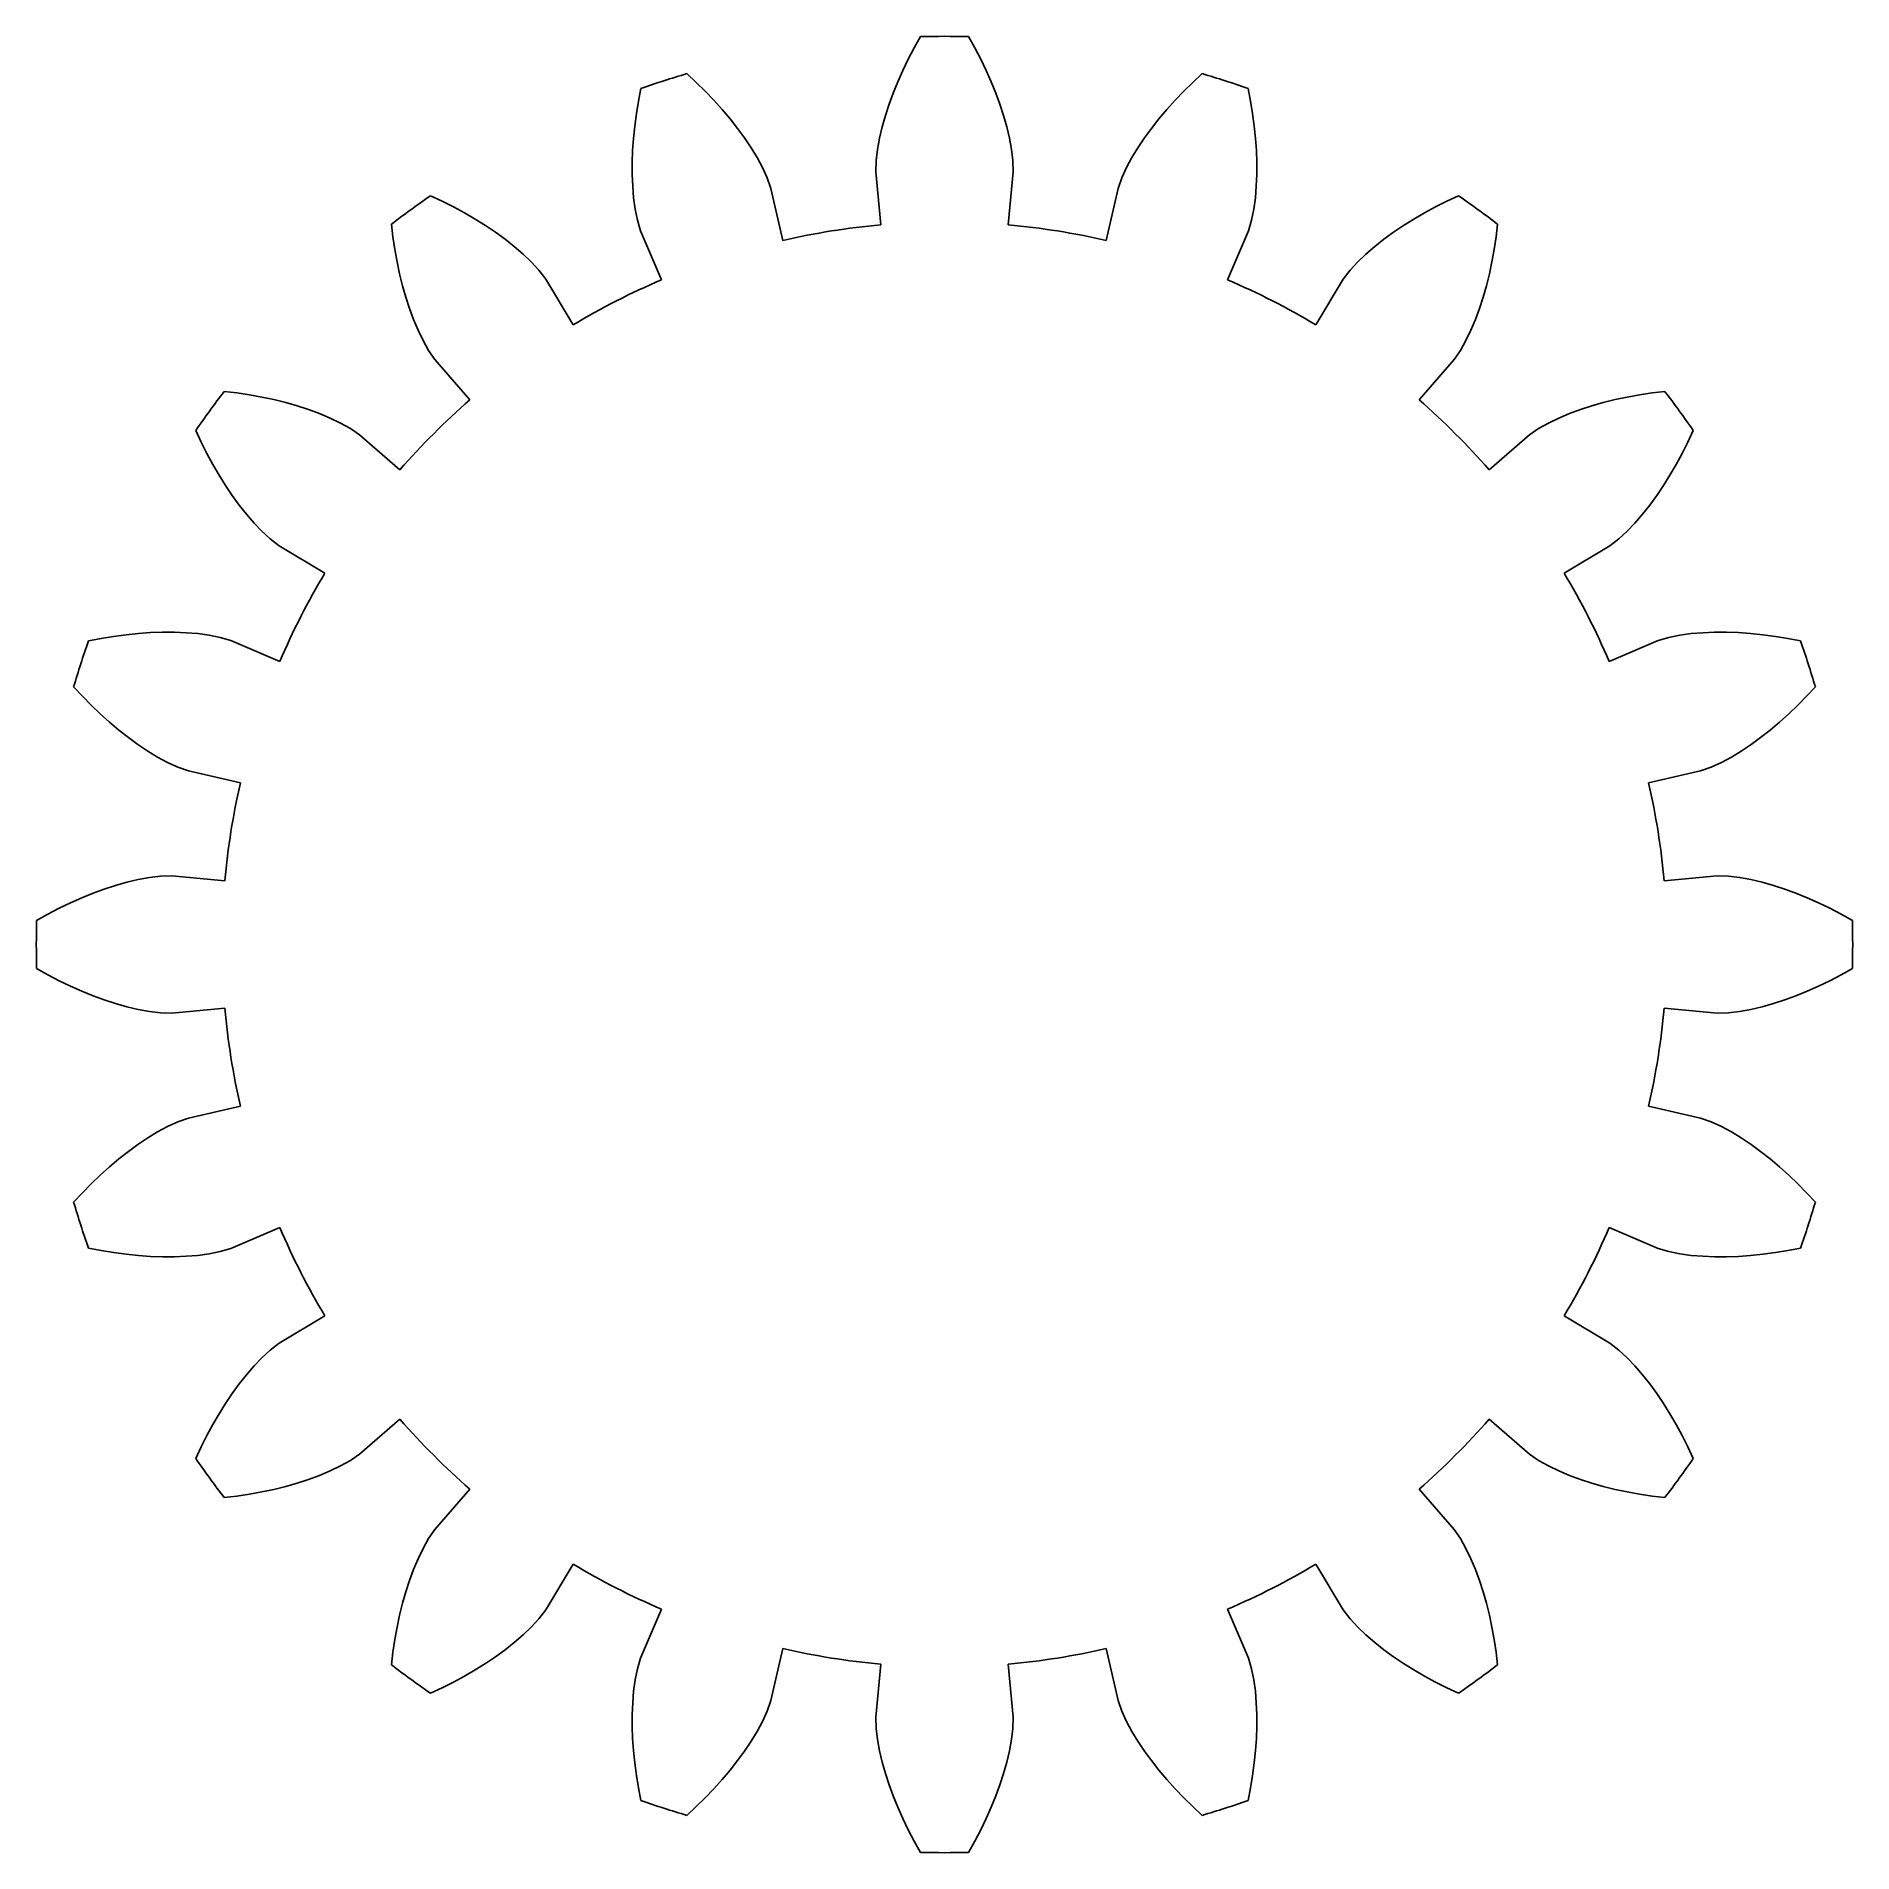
# Model space of a CAD drawing. Extents: x -11 to 11, y -11 to 11.
import ezdxf

# ---------------------------------------------------------------- set-up
doc = ezdxf.new("R2010")
doc.units = 0

msp = doc.modelspace()

# ---------------------------------------------------------------- linework, layer by layer
at = {"layer": 'PERFIL'}
for p, q in [((-0.367774, 10.860185), (-0.43839, 10.723864)), ((-0.292406, 10.996113), (-0.367774, 10.860185)), ((0.367774, 10.860185), (0.292406, 10.996113)), ((0.43839, 10.723864), (0.367774, 10.860185)), ((-0.504139, 10.587235), (-0.564886, 10.450386)), ((-0.43839, 10.723864), (-0.504139, 10.587235)), ((0.504139, 10.587235), (0.43839, 10.723864)), ((0.564886, 10.450386), (0.504139, 10.587235)), ((-3.67608, 10.367567), (-3.705756, 10.215001)), ((-3.006208, 10.442298), (-3.119892, 10.548283)), ((-2.896923, 10.334471), (-3.006208, 10.442298)), ((-0.564886, 10.450386), (-0.620464, 10.313406)), ((0.620464, 10.313406), (0.564886, 10.450386)), ((3.006208, 10.442298), (2.896923, 10.334471)), ((3.119892, 10.548283), (3.006208, 10.442298)), ((3.705756, 10.215001), (3.67608, 10.367567)), ((-3.705756, 10.215001), (-3.73079, 10.063531)), ((-2.792171, 10.224847), (-2.896923, 10.334471)), ((-2.692109, 10.113467), (-2.792171, 10.224847)), ((-0.670668, 10.176387), (-0.715231, 10.039429)), ((-0.620464, 10.313406), (-0.670668, 10.176387)), ((0.670668, 10.176387), (0.620464, 10.313406)), ((0.715231, 10.039429), (0.670668, 10.176387)), ((2.792171, 10.224847), (2.692109, 10.113467)), ((2.896923, 10.334471), (2.792171, 10.224847)), ((3.73079, 10.063531), (3.705756, 10.215001)), ((-3.7511, 9.913272), (-3.766585, 9.764348)), ((-3.73079, 10.063531), (-3.7511, 9.913272)), ((-2.596921, 10.000366), (-2.692109, 10.113467)), ((-2.506833, 9.885567), (-2.596921, 10.000366)), ((-0.753797, 9.902636), (-0.785862, 9.766127)), ((-0.715231, 10.039429), (-0.753797, 9.902636)), ((0.753797, 9.902636), (0.715231, 10.039429)), ((0.785862, 9.766127), (0.753797, 9.902636)), ((2.596921, 10.000366), (2.506833, 9.885567)), ((2.692109, 10.113467), (2.596921, 10.000366)), ((3.7511, 9.913272), (3.73079, 10.063531)), ((3.766585, 9.764348), (3.7511, 9.913272)), ((-3.766585, 9.764348), (-3.777114, 9.616898)), ((-2.422129, 9.769083), (-2.506833, 9.885567)), ((-2.343179, 9.650902), (-2.422129, 9.769083)), ((-0.785862, 9.766127), (-0.810646, 9.630046)), ((0.810646, 9.630046), (0.785862, 9.766127)), ((2.422129, 9.769083), (2.343179, 9.650902)), ((2.506833, 9.885567), (2.422129, 9.769083)), ((3.777114, 9.616898), (3.766585, 9.764348)), ((-3.78252, 9.471071), (-3.782579, 9.327045)), ((-3.777114, 9.616898), (-3.78252, 9.471071)), ((-2.2705, 9.530984), (-2.343179, 9.650902)), ((-2.204878, 9.409221), (-2.2705, 9.530984)), ((-0.826744, 9.494589), (-0.830021, 9.360197)), ((-0.810646, 9.630046), (-0.826744, 9.494589)), ((0.826744, 9.494589), (0.810646, 9.630046)), ((0.830021, 9.360197), (0.826744, 9.494589)), ((2.2705, 9.530984), (2.204878, 9.409221)), ((2.343179, 9.650902), (2.2705, 9.530984)), ((3.78252, 9.471071), (3.777114, 9.616898)), ((3.782579, 9.327045), (3.78252, 9.471071)), ((-3.782579, 9.327045), (-3.776987, 9.18503)), ((-2.147709, 9.285369), (-2.204878, 9.409221)), ((-2.103064, 9.158567), (-2.147709, 9.285369)), ((-0.830021, 9.360197), (-0.772878, 8.715799)), ((0.772878, 8.715799), (0.830021, 9.360197)), ((2.147709, 9.285369), (2.103064, 9.158567)), ((2.204878, 9.409221), (2.147709, 9.285369)), ((3.776987, 9.18503), (3.782579, 9.327045)), ((-6.085921, 9.002247), (-6.226792, 9.067914)), ((-3.776987, 9.18503), (-3.765298, 9.045294)), ((-3.765298, 9.045294), (-3.746818, 8.908214)), ((-1.958279, 8.52805), (-2.103064, 9.158567)), ((2.103064, 9.158567), (1.958279, 8.52805)), ((3.746818, 8.908214), (3.765298, 9.045294)), ((3.765298, 9.045294), (3.776987, 9.18503)), ((6.226792, 9.067914), (6.085921, 9.002247)), ((-5.948664, 8.933468), (-6.085921, 9.002247)), ((-5.815164, 8.861579), (-5.948664, 8.933468)), ((-5.685581, 8.786571), (-5.815164, 8.861579)), ((-3.746818, 8.908214), (-3.72027, 8.774413)), ((3.72027, 8.774413), (3.746818, 8.908214)), ((5.815164, 8.861579), (5.685581, 8.786571)), ((5.948664, 8.933468), (5.815164, 8.861579)), ((6.085921, 9.002247), (5.948664, 8.933468)), ((-6.699914, 8.724171), (-6.680992, 8.569902)), ((-5.560102, 8.70842), (-5.685581, 8.786571)), ((-5.438948, 8.627079), (-5.560102, 8.70842)), ((-5.322394, 8.542471), (-5.438948, 8.627079)), ((-3.72027, 8.774413), (-3.681856, 8.645586)), ((-3.681856, 8.645586), (-3.428381, 8.050385)), ((3.428381, 8.050385), (3.681856, 8.645586)), ((3.681856, 8.645586), (3.72027, 8.774413)), ((5.438948, 8.627079), (5.322394, 8.542471)), ((5.560102, 8.70842), (5.438948, 8.627079)), ((5.685581, 8.786571), (5.560102, 8.70842)), ((6.680992, 8.569902), (6.699914, 8.724171)), ((-6.680992, 8.569902), (-6.657994, 8.418109)), ((-6.657994, 8.418109), (-6.630878, 8.268928)), ((-5.210788, 8.454472), (-5.322394, 8.542471)), ((-5.10461, 8.362881), (-5.210788, 8.454472)), ((-5.004573, 8.267356), (-5.10461, 8.362881)), ((5.10461, 8.362881), (5.004573, 8.267356)), ((5.210788, 8.454472), (5.10461, 8.362881)), ((5.322394, 8.542471), (5.210788, 8.454472)), ((6.630878, 8.268928), (6.657994, 8.418109)), ((6.657994, 8.418109), (6.680992, 8.569902)), ((-6.630878, 8.268928), (-6.599585, 8.122508)), ((-4.911929, 8.167232), (-5.004573, 8.267356)), ((-4.830285, 8.060432), (-4.911929, 8.167232)), ((4.911929, 8.167232), (4.830285, 8.060432)), ((5.004573, 8.267356), (4.911929, 8.167232)), ((6.599585, 8.122508), (6.630878, 8.268928)), ((-6.599585, 8.122508), (-6.564034, 7.979021)), ((-6.564034, 7.979021), (-6.524112, 7.838661)), ((-4.497747, 7.505516), (-4.830285, 8.060432)), ((4.830285, 8.060432), (4.497747, 7.505516)), ((6.524112, 7.838661), (6.564034, 7.979021)), ((6.564034, 7.979021), (6.599585, 8.122508)), ((-6.524112, 7.838661), (-6.479662, 7.701666)), ((-6.479662, 7.701666), (-6.430458, 7.56833)), ((6.430458, 7.56833), (6.479662, 7.701666)), ((6.479662, 7.701666), (6.524112, 7.838661)), ((-6.430458, 7.56833), (-6.376161, 7.439045)), ((6.376161, 7.439045), (6.430458, 7.56833)), ((-6.376161, 7.439045), (-6.316225, 7.314385)), ((-6.316225, 7.314385), (-6.24963, 7.195336)), ((6.24963, 7.195336), (6.316225, 7.314385)), ((6.316225, 7.314385), (6.376161, 7.439045)), ((-6.24963, 7.195336), (-6.173286, 7.084685)), ((-6.173286, 7.084685), (-5.74829, 6.596943)), ((5.74829, 6.596943), (6.173286, 7.084685)), ((6.173286, 7.084685), (6.24963, 7.195336)), ((-8.569902, 6.680992), (-8.724171, 6.699914)), ((-8.418109, 6.657994), (-8.569902, 6.680992)), ((-8.268928, 6.630878), (-8.418109, 6.657994)), ((-8.122508, 6.599585), (-8.268928, 6.630878)), ((8.268928, 6.630878), (8.122508, 6.599585)), ((8.418109, 6.657994), (8.268928, 6.630878)), ((8.569902, 6.680992), (8.418109, 6.657994)), ((8.724171, 6.699914), (8.569902, 6.680992)), ((-7.979021, 6.564034), (-8.122508, 6.599585)), ((-7.838661, 6.524112), (-7.979021, 6.564034)), ((-7.701666, 6.479662), (-7.838661, 6.524112)), ((-7.56833, 6.430458), (-7.701666, 6.479662)), ((-7.439045, 6.376161), (-7.56833, 6.430458)), ((7.56833, 6.430458), (7.439045, 6.376161)), ((7.701666, 6.479662), (7.56833, 6.430458)), ((7.838661, 6.524112), (7.701666, 6.479662)), ((7.979021, 6.564034), (7.838661, 6.524112)), ((8.122508, 6.599585), (7.979021, 6.564034)), ((-9.067914, 6.226792), (-9.002247, 6.085921)), ((-7.314385, 6.316225), (-7.439045, 6.376161)), ((-7.195336, 6.24963), (-7.314385, 6.316225)), ((-7.084685, 6.173286), (-7.195336, 6.24963)), ((-6.596943, 5.74829), (-7.084685, 6.173286)), ((7.084685, 6.173286), (6.596943, 5.74829)), ((7.195336, 6.24963), (7.084685, 6.173286)), ((7.314385, 6.316225), (7.195336, 6.24963)), ((7.439045, 6.376161), (7.314385, 6.316225)), ((9.002247, 6.085921), (9.067914, 6.226792)), ((-9.002247, 6.085921), (-8.933468, 5.948664)), ((-8.933468, 5.948664), (-8.861579, 5.815164)), ((8.861579, 5.815164), (8.933468, 5.948664)), ((8.933468, 5.948664), (9.002247, 6.085921)), ((-8.861579, 5.815164), (-8.786571, 5.685581)), ((8.786571, 5.685581), (8.861579, 5.815164)), ((-8.786571, 5.685581), (-8.70842, 5.560102)), ((-8.70842, 5.560102), (-8.627079, 5.438948)), ((8.627079, 5.438948), (8.70842, 5.560102)), ((8.70842, 5.560102), (8.786571, 5.685581)), ((-8.627079, 5.438948), (-8.542471, 5.322394)), ((-8.542471, 5.322394), (-8.454472, 5.210788)), ((8.454472, 5.210788), (8.542471, 5.322394)), ((8.542471, 5.322394), (8.627079, 5.438948)), ((-8.454472, 5.210788), (-8.362881, 5.10461)), ((-8.362881, 5.10461), (-8.267356, 5.004573)), ((8.267356, 5.004573), (8.362881, 5.10461)), ((8.362881, 5.10461), (8.454472, 5.210788)), ((-8.267356, 5.004573), (-8.167232, 4.911929)), ((-8.167232, 4.911929), (-8.060432, 4.830285)), ((8.060432, 4.830285), (8.167232, 4.911929)), ((8.167232, 4.911929), (8.267356, 5.004573)), ((-8.060432, 4.830285), (-7.505516, 4.497747)), ((7.505516, 4.497747), (8.060432, 4.830285)), ((-9.913272, 3.7511), (-10.063531, 3.73079)), ((-9.764348, 3.766585), (-9.913272, 3.7511)), ((-9.616898, 3.777114), (-9.764348, 3.766585)), ((-9.471071, 3.78252), (-9.616898, 3.777114)), ((-9.327045, 3.782579), (-9.471071, 3.78252)), ((-9.18503, 3.776987), (-9.327045, 3.782579)), ((-9.045294, 3.765298), (-9.18503, 3.776987)), ((-8.908214, 3.746818), (-9.045294, 3.765298)), ((-8.774413, 3.72027), (-8.908214, 3.746818)), ((8.908214, 3.746818), (8.774413, 3.72027)), ((9.045294, 3.765298), (8.908214, 3.746818)), ((9.18503, 3.776987), (9.045294, 3.765298)), ((9.327045, 3.782579), (9.18503, 3.776987)), ((9.471071, 3.78252), (9.327045, 3.782579)), ((9.616898, 3.777114), (9.471071, 3.78252)), ((9.764348, 3.766585), (9.616898, 3.777114)), ((9.913272, 3.7511), (9.764348, 3.766585)), ((10.063531, 3.73079), (9.913272, 3.7511)), ((-10.215001, 3.705756), (-10.367567, 3.67608)), ((-10.063531, 3.73079), (-10.215001, 3.705756)), ((-8.645586, 3.681856), (-8.774413, 3.72027)), ((-8.050385, 3.428381), (-8.645586, 3.681856)), ((8.645586, 3.681856), (8.050385, 3.428381)), ((8.774413, 3.72027), (8.645586, 3.681856)), ((10.215001, 3.705756), (10.063531, 3.73079)), ((10.367567, 3.67608), (10.215001, 3.705756)), ((-10.548283, 3.119892), (-10.442298, 3.006208)), ((10.442298, 3.006208), (10.548283, 3.119892)), ((-10.442298, 3.006208), (-10.334471, 2.896923)), ((-10.334471, 2.896923), (-10.224847, 2.792171)), ((10.224847, 2.792171), (10.334471, 2.896923)), ((10.334471, 2.896923), (10.442298, 3.006208)), ((-10.224847, 2.792171), (-10.113467, 2.692109)), ((-10.113467, 2.692109), (-10.000366, 2.596921)), ((10.000366, 2.596921), (10.113467, 2.692109)), ((10.113467, 2.692109), (10.224847, 2.792171)), ((-10.000366, 2.596921), (-9.885567, 2.506833)), ((-9.885567, 2.506833), (-9.769083, 2.422129)), ((-9.769083, 2.422129), (-9.650902, 2.343179)), ((9.650902, 2.343179), (9.769083, 2.422129)), ((9.769083, 2.422129), (9.885567, 2.506833)), ((9.885567, 2.506833), (10.000366, 2.596921)), ((-9.650902, 2.343179), (-9.530984, 2.2705)), ((-9.530984, 2.2705), (-9.409221, 2.204878)), ((-9.409221, 2.204878), (-9.285369, 2.147709)), ((9.285369, 2.147709), (9.409221, 2.204878)), ((9.409221, 2.204878), (9.530984, 2.2705)), ((9.530984, 2.2705), (9.650902, 2.343179)), ((-9.285369, 2.147709), (-9.158567, 2.103064)), ((-9.158567, 2.103064), (-8.52805, 1.958279)), ((8.52805, 1.958279), (9.158567, 2.103064)), ((9.158567, 2.103064), (9.285369, 2.147709)), ((-10.176387, 0.670668), (-10.313406, 0.620464)), ((-10.039429, 0.715231), (-10.176387, 0.670668)), ((-9.902636, 0.753797), (-10.039429, 0.715231)), ((-9.766127, 0.785862), (-9.902636, 0.753797)), ((-9.630046, 0.810646), (-9.766127, 0.785862)), ((-9.494589, 0.826744), (-9.630046, 0.810646)), ((-9.360197, 0.830021), (-9.494589, 0.826744)), ((-8.715799, 0.772878), (-9.360197, 0.830021)), ((9.360197, 0.830021), (8.715799, 0.772878)), ((9.494589, 0.826744), (9.360197, 0.830021)), ((9.630046, 0.810646), (9.494589, 0.826744)), ((9.766127, 0.785862), (9.630046, 0.810646)), ((9.902636, 0.753797), (9.766127, 0.785862)), ((10.039429, 0.715231), (9.902636, 0.753797)), ((10.176387, 0.670668), (10.039429, 0.715231)), ((10.313406, 0.620464), (10.176387, 0.670668)), ((-10.587235, 0.504139), (-10.723864, 0.43839)), ((-10.450386, 0.564886), (-10.587235, 0.504139)), ((-10.313406, 0.620464), (-10.450386, 0.564886)), ((10.450386, 0.564886), (10.313406, 0.620464)), ((10.587235, 0.504139), (10.450386, 0.564886)), ((10.723864, 0.43839), (10.587235, 0.504139)), ((-10.860185, 0.367774), (-10.996113, 0.292406)), ((-10.723864, 0.43839), (-10.860185, 0.367774)), ((10.860185, 0.367774), (10.723864, 0.43839)), ((10.996113, 0.292406), (10.860185, 0.367774)), ((-10.996113, -0.292406), (-10.860185, -0.367774)), ((-10.860185, -0.367774), (-10.723864, -0.43839)), ((-10.723864, -0.43839), (-10.587235, -0.504139)), ((10.587235, -0.504139), (10.723864, -0.43839)), ((10.723864, -0.43839), (10.860185, -0.367774)), ((10.860185, -0.367774), (10.996113, -0.292406)), ((-10.587235, -0.504139), (-10.450386, -0.564886)), ((-10.450386, -0.564886), (-10.313406, -0.620464)), ((-10.313406, -0.620464), (-10.176387, -0.670668)), ((10.176387, -0.670668), (10.313406, -0.620464)), ((10.313406, -0.620464), (10.450386, -0.564886)), ((10.450386, -0.564886), (10.587235, -0.504139)), ((-10.176387, -0.670668), (-10.039429, -0.715231)), ((-10.039429, -0.715231), (-9.902636, -0.753797)), ((-9.902636, -0.753797), (-9.766127, -0.785862)), ((-9.766127, -0.785862), (-9.630046, -0.810646)), ((-9.630046, -0.810646), (-9.494589, -0.826744)), ((-9.494589, -0.826744), (-9.360197, -0.830021)), ((-9.360197, -0.830021), (-8.715799, -0.772878)), ((8.715799, -0.772878), (9.360197, -0.830021)), ((9.360197, -0.830021), (9.494589, -0.826744)), ((9.494589, -0.826744), (9.630046, -0.810646)), ((9.630046, -0.810646), (9.766127, -0.785862)), ((9.766127, -0.785862), (9.902636, -0.753797)), ((9.902636, -0.753797), (10.039429, -0.715231)), ((10.039429, -0.715231), (10.176387, -0.670668)), ((-8.52805, -1.958279), (-9.158567, -2.103064)), ((9.158567, -2.103064), (8.52805, -1.958279)), ((-9.285369, -2.147709), (-9.409221, -2.204878)), ((-9.158567, -2.103064), (-9.285369, -2.147709)), ((9.285369, -2.147709), (9.158567, -2.103064)), ((9.409221, -2.204878), (9.285369, -2.147709)), ((-9.650902, -2.343179), (-9.769083, -2.422129)), ((-9.530984, -2.2705), (-9.650902, -2.343179)), ((-9.409221, -2.204878), (-9.530984, -2.2705)), ((9.530984, -2.2705), (9.409221, -2.204878)), ((9.650902, -2.343179), (9.530984, -2.2705)), ((9.769083, -2.422129), (9.650902, -2.343179)), ((-10.000366, -2.596921), (-10.113467, -2.692109)), ((-9.885567, -2.506833), (-10.000366, -2.596921)), ((-9.769083, -2.422129), (-9.885567, -2.506833)), ((9.885567, -2.506833), (9.769083, -2.422129)), ((10.000366, -2.596921), (9.885567, -2.506833)), ((10.113467, -2.692109), (10.000366, -2.596921)), ((-10.224847, -2.792171), (-10.334471, -2.896923)), ((-10.113467, -2.692109), (-10.224847, -2.792171)), ((10.224847, -2.792171), (10.113467, -2.692109)), ((10.334471, -2.896923), (10.224847, -2.792171)), ((-10.442298, -3.006208), (-10.548283, -3.119892)), ((-10.334471, -2.896923), (-10.442298, -3.006208)), ((10.442298, -3.006208), (10.334471, -2.896923)), ((10.548283, -3.119892), (10.442298, -3.006208)), ((-8.645586, -3.681856), (-8.050385, -3.428381)), ((8.050385, -3.428381), (8.645586, -3.681856)), ((-10.367567, -3.67608), (-10.215001, -3.705756)), ((-10.215001, -3.705756), (-10.063531, -3.73079)), ((-10.063531, -3.73079), (-9.913272, -3.7511)), ((-8.908214, -3.746818), (-8.774413, -3.72027)), ((-8.774413, -3.72027), (-8.645586, -3.681856)), ((8.645586, -3.681856), (8.774413, -3.72027)), ((8.774413, -3.72027), (8.908214, -3.746818)), ((9.913272, -3.7511), (10.063531, -3.73079)), ((10.063531, -3.73079), (10.215001, -3.705756)), ((10.215001, -3.705756), (10.367567, -3.67608)), ((-9.913272, -3.7511), (-9.764348, -3.766585)), ((-9.764348, -3.766585), (-9.616898, -3.777114)), ((-9.616898, -3.777114), (-9.471071, -3.78252)), ((-9.471071, -3.78252), (-9.327045, -3.782579)), ((-9.327045, -3.782579), (-9.18503, -3.776987)), ((-9.18503, -3.776987), (-9.045294, -3.765298)), ((-9.045294, -3.765298), (-8.908214, -3.746818)), ((8.908214, -3.746818), (9.045294, -3.765298)), ((9.045294, -3.765298), (9.18503, -3.776987)), ((9.18503, -3.776987), (9.327045, -3.782579)), ((9.327045, -3.782579), (9.471071, -3.78252)), ((9.471071, -3.78252), (9.616898, -3.777114)), ((9.616898, -3.777114), (9.764348, -3.766585)), ((9.764348, -3.766585), (9.913272, -3.7511)), ((-7.505516, -4.497747), (-8.060432, -4.830285)), ((8.060432, -4.830285), (7.505516, -4.497747)), ((-8.060432, -4.830285), (-8.167232, -4.911929)), ((8.167232, -4.911929), (8.060432, -4.830285)), ((-8.267356, -5.004573), (-8.362881, -5.10461)), ((-8.167232, -4.911929), (-8.267356, -5.004573)), ((8.267356, -5.004573), (8.167232, -4.911929)), ((8.362881, -5.10461), (8.267356, -5.004573)), ((-8.454472, -5.210788), (-8.542471, -5.322394)), ((-8.362881, -5.10461), (-8.454472, -5.210788)), ((8.454472, -5.210788), (8.362881, -5.10461)), ((8.542471, -5.322394), (8.454472, -5.210788)), ((-8.627079, -5.438948), (-8.70842, -5.560102)), ((-8.542471, -5.322394), (-8.627079, -5.438948)), ((8.627079, -5.438948), (8.542471, -5.322394)), ((8.70842, -5.560102), (8.627079, -5.438948)), ((-8.786571, -5.685581), (-8.861579, -5.815164)), ((-8.70842, -5.560102), (-8.786571, -5.685581)), ((8.786571, -5.685581), (8.70842, -5.560102)), ((8.861579, -5.815164), (8.786571, -5.685581)), ((-8.861579, -5.815164), (-8.933468, -5.948664)), ((-7.084685, -6.173286), (-6.596943, -5.74829)), ((6.596943, -5.74829), (7.084685, -6.173286)), ((8.933468, -5.948664), (8.861579, -5.815164)), ((-9.002247, -6.085921), (-9.067914, -6.226792)), ((-8.933468, -5.948664), (-9.002247, -6.085921)), ((9.002247, -6.085921), (8.933468, -5.948664)), ((9.067914, -6.226792), (9.002247, -6.085921)), ((-7.56833, -6.430458), (-7.439045, -6.376161)), ((-7.439045, -6.376161), (-7.314385, -6.316225)), ((-7.314385, -6.316225), (-7.195336, -6.24963)), ((-7.195336, -6.24963), (-7.084685, -6.173286)), ((7.084685, -6.173286), (7.195336, -6.24963)), ((7.195336, -6.24963), (7.314385, -6.316225)), ((7.314385, -6.316225), (7.439045, -6.376161)), ((7.439045, -6.376161), (7.56833, -6.430458)), ((-8.268928, -6.630878), (-8.122508, -6.599585)), ((-8.122508, -6.599585), (-7.979021, -6.564034)), ((-7.979021, -6.564034), (-7.838661, -6.524112)), ((-7.838661, -6.524112), (-7.701666, -6.479662)), ((-7.701666, -6.479662), (-7.56833, -6.430458)), ((-5.74829, -6.596943), (-6.173286, -7.084685)), ((6.173286, -7.084685), (5.74829, -6.596943)), ((7.56833, -6.430458), (7.701666, -6.479662)), ((7.701666, -6.479662), (7.838661, -6.524112)), ((7.838661, -6.524112), (7.979021, -6.564034)), ((7.979021, -6.564034), (8.122508, -6.599585)), ((8.122508, -6.599585), (8.268928, -6.630878)), ((-8.724171, -6.699914), (-8.569902, -6.680992)), ((-8.569902, -6.680992), (-8.418109, -6.657994)), ((-8.418109, -6.657994), (-8.268928, -6.630878)), ((8.268928, -6.630878), (8.418109, -6.657994)), ((8.418109, -6.657994), (8.569902, -6.680992)), ((8.569902, -6.680992), (8.724171, -6.699914)), ((-6.24963, -7.195336), (-6.316225, -7.314385)), ((-6.173286, -7.084685), (-6.24963, -7.195336)), ((6.24963, -7.195336), (6.173286, -7.084685)), ((6.316225, -7.314385), (6.24963, -7.195336)), ((-6.376161, -7.439045), (-6.430458, -7.56833)), ((-6.316225, -7.314385), (-6.376161, -7.439045)), ((6.376161, -7.439045), (6.316225, -7.314385)), ((6.430458, -7.56833), (6.376161, -7.439045)), ((-6.430458, -7.56833), (-6.479662, -7.701666)), ((-4.830285, -8.060432), (-4.497747, -7.505516)), ((4.497747, -7.505516), (4.830285, -8.060432)), ((6.479662, -7.701666), (6.430458, -7.56833)), ((-6.524112, -7.838661), (-6.564034, -7.979021)), ((-6.479662, -7.701666), (-6.524112, -7.838661)), ((6.524112, -7.838661), (6.479662, -7.701666)), ((6.564034, -7.979021), (6.524112, -7.838661)), ((-6.599585, -8.122508), (-6.630878, -8.268928)), ((-6.564034, -7.979021), (-6.599585, -8.122508)), ((-4.911929, -8.167232), (-4.830285, -8.060432)), ((-3.428381, -8.050385), (-3.681856, -8.645586)), ((3.681856, -8.645586), (3.428381, -8.050385)), ((4.830285, -8.060432), (4.911929, -8.167232)), ((6.599585, -8.122508), (6.564034, -7.979021)), ((6.630878, -8.268928), (6.599585, -8.122508)), ((-6.630878, -8.268928), (-6.657994, -8.418109)), ((-5.10461, -8.362881), (-5.004573, -8.267356)), ((-5.004573, -8.267356), (-4.911929, -8.167232)), ((4.911929, -8.167232), (5.004573, -8.267356)), ((5.004573, -8.267356), (5.10461, -8.362881)), ((6.657994, -8.418109), (6.630878, -8.268928)), ((-6.680992, -8.569902), (-6.699914, -8.724171)), ((-6.657994, -8.418109), (-6.680992, -8.569902)), ((-5.438948, -8.627079), (-5.322394, -8.542471)), ((-5.322394, -8.542471), (-5.210788, -8.454472)), ((-5.210788, -8.454472), (-5.10461, -8.362881)), ((-2.103064, -9.158567), (-1.958279, -8.52805)), ((1.958279, -8.52805), (2.103064, -9.158567)), ((5.10461, -8.362881), (5.210788, -8.454472)), ((5.210788, -8.454472), (5.322394, -8.542471)), ((5.322394, -8.542471), (5.438948, -8.627079)), ((6.680992, -8.569902), (6.657994, -8.418109)), ((6.699914, -8.724171), (6.680992, -8.569902)), ((-5.815164, -8.861579), (-5.685581, -8.786571)), ((-5.685581, -8.786571), (-5.560102, -8.70842)), ((-5.560102, -8.70842), (-5.438948, -8.627079)), ((-3.72027, -8.774413), (-3.746818, -8.908214)), ((-3.681856, -8.645586), (-3.72027, -8.774413)), ((-0.772878, -8.715799), (-0.830021, -9.360197)), ((0.830021, -9.360197), (0.772878, -8.715799)), ((3.72027, -8.774413), (3.681856, -8.645586)), ((3.746818, -8.908214), (3.72027, -8.774413)), ((5.438948, -8.627079), (5.560102, -8.70842)), ((5.560102, -8.70842), (5.685581, -8.786571)), ((5.685581, -8.786571), (5.815164, -8.861579)), ((-6.226792, -9.067914), (-6.085921, -9.002247)), ((-6.085921, -9.002247), (-5.948664, -8.933468)), ((-5.948664, -8.933468), (-5.815164, -8.861579)), ((-3.746818, -8.908214), (-3.765298, -9.045294)), ((3.765298, -9.045294), (3.746818, -8.908214)), ((5.815164, -8.861579), (5.948664, -8.933468)), ((5.948664, -8.933468), (6.085921, -9.002247)), ((6.085921, -9.002247), (6.226792, -9.067914)), ((-3.776987, -9.18503), (-3.782579, -9.327045)), ((-3.765298, -9.045294), (-3.776987, -9.18503)), ((-2.147709, -9.285369), (-2.103064, -9.158567)), ((2.103064, -9.158567), (2.147709, -9.285369)), ((3.776987, -9.18503), (3.765298, -9.045294)), ((3.782579, -9.327045), (3.776987, -9.18503)), ((-3.782579, -9.327045), (-3.78252, -9.471071)), ((-2.2705, -9.530984), (-2.204878, -9.409221)), ((-2.204878, -9.409221), (-2.147709, -9.285369)), ((-0.830021, -9.360197), (-0.826744, -9.494589)), ((0.826744, -9.494589), (0.830021, -9.360197)), ((2.147709, -9.285369), (2.204878, -9.409221)), ((2.204878, -9.409221), (2.2705, -9.530984)), ((3.78252, -9.471071), (3.782579, -9.327045)), ((-3.78252, -9.471071), (-3.777114, -9.616898)), ((-3.777114, -9.616898), (-3.766585, -9.764348)), ((-2.422129, -9.769083), (-2.343179, -9.650902)), ((-2.343179, -9.650902), (-2.2705, -9.530984)), ((-0.826744, -9.494589), (-0.810646, -9.630046)), ((-0.810646, -9.630046), (-0.785862, -9.766127)), ((0.785862, -9.766127), (0.810646, -9.630046)), ((0.810646, -9.630046), (0.826744, -9.494589)), ((2.2705, -9.530984), (2.343179, -9.650902)), ((2.343179, -9.650902), (2.422129, -9.769083)), ((3.766585, -9.764348), (3.777114, -9.616898)), ((3.777114, -9.616898), (3.78252, -9.471071)), ((-3.766585, -9.764348), (-3.7511, -9.913272)), ((-2.596921, -10.000366), (-2.506833, -9.885567)), ((-2.506833, -9.885567), (-2.422129, -9.769083)), ((-0.785862, -9.766127), (-0.753797, -9.902636)), ((0.753797, -9.902636), (0.785862, -9.766127)), ((2.422129, -9.769083), (2.506833, -9.885567)), ((2.506833, -9.885567), (2.596921, -10.000366)), ((3.7511, -9.913272), (3.766585, -9.764348)), ((-3.7511, -9.913272), (-3.73079, -10.063531)), ((-3.73079, -10.063531), (-3.705756, -10.215001)), ((-2.792171, -10.224847), (-2.692109, -10.113467)), ((-2.692109, -10.113467), (-2.596921, -10.000366)), ((-0.753797, -9.902636), (-0.715231, -10.039429)), ((-0.715231, -10.039429), (-0.670668, -10.176387)), ((0.670668, -10.176387), (0.715231, -10.039429)), ((0.715231, -10.039429), (0.753797, -9.902636)), ((2.596921, -10.000366), (2.692109, -10.113467)), ((2.692109, -10.113467), (2.792171, -10.224847)), ((3.705756, -10.215001), (3.73079, -10.063531)), ((3.73079, -10.063531), (3.7511, -9.913272)), ((-3.705756, -10.215001), (-3.67608, -10.367567)), ((-3.006208, -10.442298), (-2.896923, -10.334471)), ((-2.896923, -10.334471), (-2.792171, -10.224847)), ((-0.670668, -10.176387), (-0.620464, -10.313406)), ((-0.620464, -10.313406), (-0.564886, -10.450386)), ((0.564886, -10.450386), (0.620464, -10.313406)), ((0.620464, -10.313406), (0.670668, -10.176387)), ((2.792171, -10.224847), (2.896923, -10.334471)), ((2.896923, -10.334471), (3.006208, -10.442298)), ((3.67608, -10.367567), (3.705756, -10.215001)), ((-3.119892, -10.548283), (-3.006208, -10.442298)), ((-0.564886, -10.450386), (-0.504139, -10.587235)), ((0.504139, -10.587235), (0.564886, -10.450386)), ((3.006208, -10.442298), (3.119892, -10.548283)), ((-0.504139, -10.587235), (-0.43839, -10.723864)), ((-0.43839, -10.723864), (-0.367774, -10.860185)), ((0.367774, -10.860185), (0.43839, -10.723864)), ((0.43839, -10.723864), (0.504139, -10.587235)), ((-0.367774, -10.860185), (-0.292406, -10.996113)), ((0.292406, -10.996113), (0.367774, -10.860185))]:
    msp.add_line(p, q, dxfattribs=at)
for radius, start, end in [(11, 88.476766, 91.523234), (11, 106.476766, 109.523234), (11, 70.476766, 73.523234), (11, 124.476766, 127.523234), (11, 52.476766, 55.523234), (8.75, 95.067479, 102.932521), (8.75, 77.067479, 84.932521), (8.75, 113.067479, 120.932521), (8.75, 59.067479, 66.932521), (11, 142.476766, 145.523234), (11, 34.476766, 37.523234), (8.75, 131.067479, 138.932521), (8.75, 41.067479, 48.932521), (8.75, 149.067479, 156.932521), (8.75, 23.067479, 30.932521), (11, 160.476766, 163.523234), (11, 16.476766, 19.523234), (8.75, 167.067479, 174.932521), (8.75, 5.067479, 12.932521), (11, 178.476766, 181.523234), (11, 358.476766, 1.523234), (8.75, 185.067479, 192.932521), (8.75, 347.067479, 354.932521), (11, 196.476766, 199.523234), (11, 340.476766, 343.523234), (8.75, 203.067479, 210.932521), (8.75, 329.067479, 336.932521), (8.75, 221.067479, 228.932521), (8.75, 311.067479, 318.932521), (11, 214.476766, 217.523234), (11, 322.476766, 325.523234), (8.75, 239.067479, 246.932521), (8.75, 293.067479, 300.932521), (8.75, 257.067479, 264.932521), (8.75, 275.067479, 282.932521), (11, 232.476766, 235.523234), (11, 304.476766, 307.523234), (11, 250.476766, 253.523234), (11, 286.476766, 289.523234), (11, 268.476766, 271.523234)]:
    msp.add_arc((0, 0), radius, start, end, dxfattribs=at)

doc.saveas('drawing.dxf')
